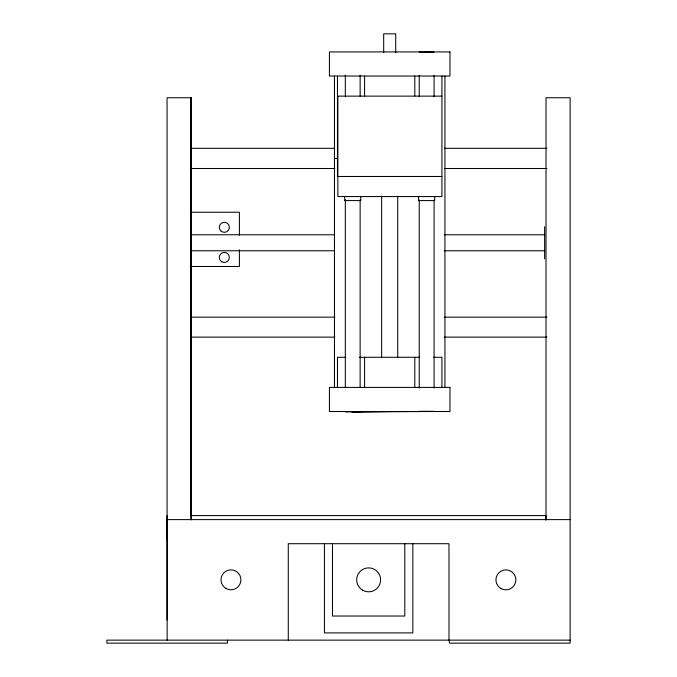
<?xml version="1.0" encoding="UTF-8"?>
<svg xmlns="http://www.w3.org/2000/svg" width="677" height="677" viewBox="0 0 677 677"><rect width="100%" height="100%" fill="white"/><g stroke="black" fill="none" stroke-linecap="round" stroke-linejoin="round"><path stroke-width="1.02" d="M167.075 619.98L167.075 97.75L191.185 97.75L191.024 515.586L546.017 515.586M356.847 411.921L389.69 411.514M360.012 411.921L426.772 411.514M419.232 52.129L434.084 52.129M337.459 96.126L441.92 96.126M190.288 148.305L334.836 148.305M444.569 148.305L546.906 148.305M334.446 158.401L337.459 158.401M190.288 168.497L334.836 168.497M444.569 168.497L546.906 168.497M441.92 176.477L337.459 176.477L337.459 76.036M190.135 212.239L239.396 212.239L239.396 235.19M190.948 234.775L334.531 234.775M444.332 234.775L544.63 234.775M190.948 250.769L334.531 250.769M444.332 250.769L544.63 250.769M190.135 266.476L239.396 266.476L239.396 249.788M190.288 317.158L334.836 317.158M444.569 317.158L546.906 317.158M190.288 337.129L334.836 337.129M444.569 337.129L546.906 337.129M345.905 357.278L337.459 357.278L337.459 387.413M359.369 357.278L419.765 357.278M433.483 357.278L441.92 357.278L441.92 387.413M419.232 411.294L434.084 411.294M345.321 411.921L360.139 411.921L352.125 411.921L358.302 411.921M167.075 515.586L167.075 539.628M570.119 519.606L167.143 519.606L167.143 640.137M570.119 640.137L106.881 640.137L106.881 643.15L227.413 643.15L227.413 640.137M546.017 520.08L546.017 97.742L570.119 97.742L570.119 643.15L449.587 643.15L448.986 640.137L448.986 543.707L288.275 543.707L288.275 640.137M545.857 515.586L545.857 519.784M544.63 226.702L544.63 258.842M444.933 76.036L444.933 387.413M441.92 76.036L441.92 196.567L337.865 196.567L337.865 96.126M434.693 196.364L434.693 200.587L418.623 200.587L418.623 196.364M434.084 75.367L434.084 96.498M434.084 200.02L434.084 388.048M419.232 75.367L419.232 96.498M419.232 200.02L419.232 388.048M414.806 76.036L414.806 95.99M414.806 357.278L414.806 387.413M412.826 543.707L412.826 632.902L324.435 632.902L324.435 543.707M404.795 543.707L404.795 616.028L332.475 616.028L332.475 543.707M397.729 196.152L397.729 357.676M395.707 52.654L395.707 33.85L383.681 33.85L383.681 52.654M381.659 196.152L381.659 357.676M364.581 76.036L364.581 95.99M364.581 357.278L364.581 387.413M360.748 196.364L360.748 200.587L344.711 200.587L344.711 196.364M360.139 75.155L360.139 96.269M360.139 199.723L360.139 387.633M345.321 75.155L345.321 96.269M345.321 199.723L345.321 387.633M334.446 76.036L334.446 387.413M191.185 97.75L191.185 519.767M191.024 97.75L191.024 519.767M449.96 51.926L329.428 51.926L329.428 76.036L449.96 76.036L449.96 51.926M449.96 387.413L329.428 387.413L329.428 411.514L449.96 411.514L449.96 387.413M500.921 588.491A9.96 9.96 0 0 0 515.857 579.867A9.96 9.96 0 0 0 500.921 571.236A9.96 9.96 0 0 0 500.921 588.491M225.974 588.448A9.96 9.96 0 0 0 240.91 579.834A9.96 9.96 0 0 0 225.983 571.202A9.96 9.96 0 0 0 225.974 588.448M220.778 230.857A5.018 5.018 0 0 0 229.181 228.606A5.018 5.018 0 0 0 223.029 222.454A5.018 5.018 0 0 0 220.778 230.857M221.819 261.787A5.018 5.018 0 0 0 229.351 257.438A5.018 5.018 0 0 0 221.819 253.088A5.018 5.018 0 0 0 221.819 261.787M362.652 590.209A11.966 11.966 0 0 0 380.601 579.842A11.966 11.966 0 0 0 362.652 569.484A11.966 11.966 0 0 0 362.652 590.209"/></g></svg>
